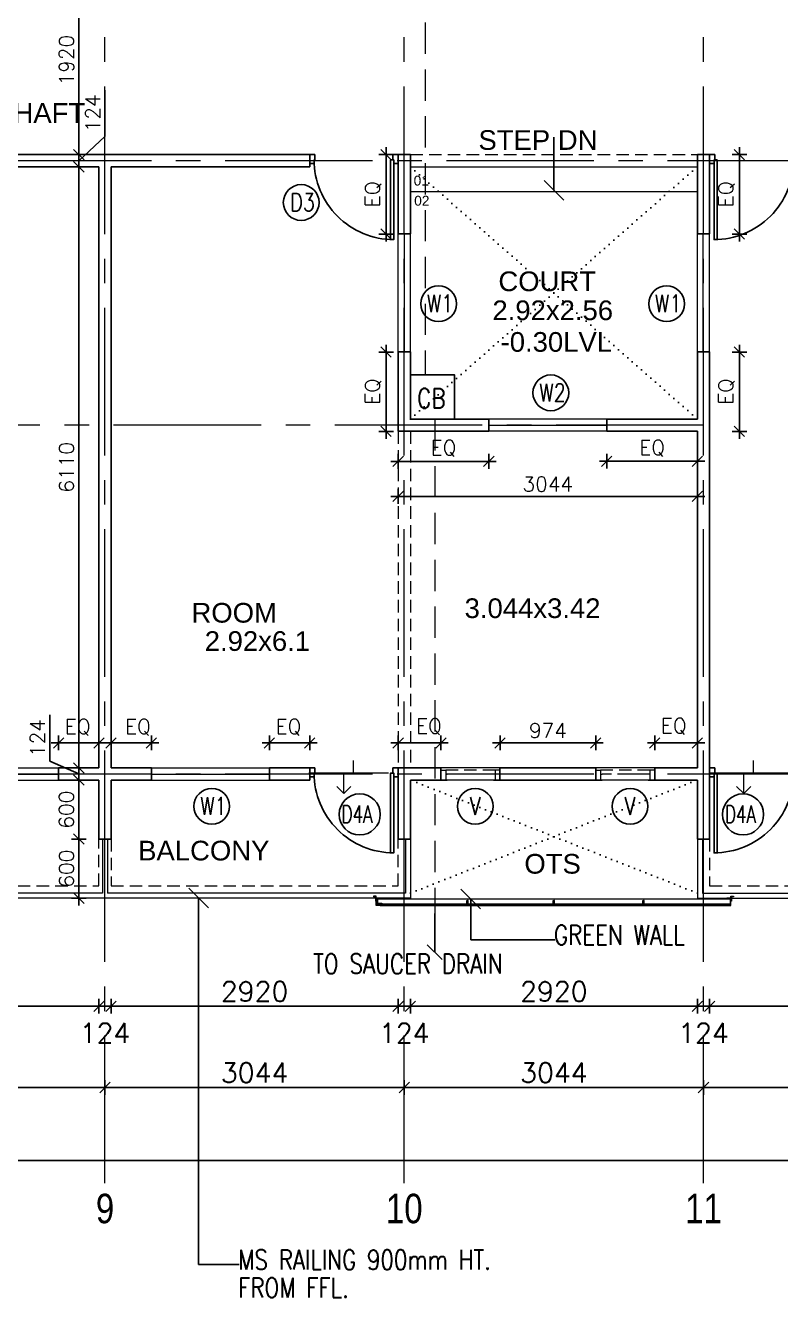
# Model space of a CAD drawing. Header units: inches. Extents: x -234845 to -176446, y -524542 to -442800.
# Drawn here: x -202691 to -195010, y -515500 to -502569 of the extents above; entities that cross this region are included whole.
import ezdxf
from ezdxf.enums import TextEntityAlignment as Align

# ---------------------------------------------------------------- set-up
doc = ezdxf.new("R2010")
doc.units = ezdxf.units.IN
doc.header["$MEASUREMENT"] = 0
doc.header["$PDMODE"] = 34
doc.header["$PDSIZE"] = -10
for name, pattern in [('CENTER2', [1.125, 0.75, -0.125, 0.125, -0.125]), ('DASHED', [19.05, 12.7, -6.35]), ('DOT2', [0.125, 0, -0.125]), ('HIDDEN', [0.375, 0.25, -0.125])]:
    doc.linetypes.add(name, pattern=pattern)
for name, color, linetype in [('ADOOR', 14, 'Continuous'), ('arrow', 23, 'Continuous'), ('Dim dotted', 30, 'Continuous'), ('Dimension', 10, 'Continuous'), ('DOOR', 34, 'Continuous'), ('GA', 4, 'Continuous'), ('GFRG PANELS', 4, 'Continuous'), ('GRID-TAGS', 31, 'Continuous'), ('MISC', 2, 'Continuous'), ('rail', 11, 'Continuous'), ('STEPS', 161, 'Continuous'), ('win tag', 144, 'Continuous')]:
    doc.layers.add(name, color=color, linetype=linetype)
for name, color, linetype, lineweight in [('DIM', 20, 'Continuous', 25), ('Grid', 254, 'Continuous', 15), ('TEXT', 32, 'Continuous', 18), ('win', 14, 'Continuous', 13)]:
    doc.layers.add(name, color=color, linetype=linetype, lineweight=lineweight)
doc.styles.add('ARIAL', font='arial.ttf')
doc.styles.add('RMTXT', font='romans.shx')
doc.styles.get("Standard").update_dxf_attribs({"font": 'arial.ttf'})
doc.styles.add('style1', font='romans.shx', dxfattribs={"width": 0.8})
doc.dimstyles.new('ELEV-DIM', dxfattribs={"dimtxt": 150, "dimasz": 1, "dimexe": 100, "dimexo": 150, "dimgap": 50, "dimtad": 1, "dimdec": 0, "dimzin": 0, "dimdsep": 46, "dimtxsty": 'RMTXT', "dimblk": 'ARH4', "dimcen": 0.09375, "dimdle": 100, "dimse1": 1, "dimse2": 1, "dimclrd": 256, "dimclre": 256, "dimclrt": 151, "dimadec": 0, "dimazin": 0, "dimtfac": 50, "dimtdec": 0, "dimtofl": 0, "dimtmove": 2, "dimatfit": 3, "dimldrblk": 'OBLIQUE', "dimfxl": 1, "dimtolj": 1, "dimtzin": 0, "dimlwd": -1, "dimlwe": -1, "dimarcsym": 0})

# ---------------------------------------------------------------- blocks, each defined once
blk = doc.blocks.new('D1000')
at = {"layer": 'DOOR'}
for points in [[(0, 940), (0, 1000), (100, 1000), (100, 950), (60, 950), (60, 940)], [(0, 60), (0, 0), (100, 0), (100, 50), (60, 50), (60, 60)]]:
    blk.add_lwpolyline(points, close=True, dxfattribs=at)
blk.add_lwpolyline([(60, 950, -0.414214), (960, 50), (60, 50), (60, 85), (959, 85)], format="xyb", dxfattribs=at)
blk = doc.blocks.new('W')
at = {"layer": 'win'}
for p, q in [((600, 124), (-600, 124)), ((600, 59), (-600, 59)), ((600, 0), (-600, 0))]:
    blk.add_line(p, q, dxfattribs=at)
blk = doc.blocks.new('ARH4')
for p, q in [((0, -75), (0, 75)), ((-53.033, -53.033), (53.033, 53.033)), ((75, 0), (-75, 0))]:
    blk.add_line(p, q)
blk = doc.blocks.new('*D385')
at = {"layer": 'DEFPOINTS', "color": 0, "transparency": 16777216}
for p in [(-183410, -511490), (-223252, -514024), (-223252, -514108)]:
    blk.add_point(p, dxfattribs=at)
at = {"layer": 'Dimension', "transparency": 16777216}
blk.add_line((-183411, -514108), (-223251, -514108), dxfattribs=at)
at = {"layer": 'Dimension', "transparency": 16777216, "rotation": 180}
blk.add_blockref('ARH4', (-223252, -514108), dxfattribs=at)
at = {"layer": 'Dimension', "transparency": 16777216}
blk.add_blockref('ARH4', (-183410, -514108), dxfattribs=at)
at = {"layer": 'Dimension', "color": 151, "lineweight": 0, "transparency": 16777216, "insert": (-204051, -513958), "char_height": 200, "attachment_point": 5, "style": 'RMTXT'}
blk.add_mtext('\\A1;39842', dxfattribs=at)
blk = doc.blocks.new('_Oblique')
at = {"color": 0, "linetype": 'ByBlock', "lineweight": -2}
blk.add_line((-0.5, -0.5), (0.5, 0.5), dxfattribs=at)
blk = doc.blocks.new('*D390')
at = {"layer": 'DEFPOINTS', "color": 0, "transparency": 16777216}
for p in [(-192750, -510622), (-195794, -511635), (-195794, -513365)]:
    blk.add_point(p, dxfattribs=at)
at = {"layer": 'Dimension', "transparency": 16777216}
blk.add_line((-192751, -513365), (-195793, -513365), dxfattribs=at)
at = {"layer": 'Dimension', "transparency": 16777216, "rotation": 180}
blk.add_blockref('ARH4', (-195794, -513365), dxfattribs=at)
at = {"layer": 'Dimension', "transparency": 16777216}
blk.add_blockref('ARH4', (-192750, -513365), dxfattribs=at)
at = {"layer": 'Dimension', "color": 151, "lineweight": 0, "transparency": 16777216, "insert": (-194272, -513215), "char_height": 200, "attachment_point": 5, "style": 'RMTXT'}
blk.add_mtext('\\A1;3044', dxfattribs=at)
blk = doc.blocks.new('*D391')
at = {"layer": 'DEFPOINTS', "color": 0, "transparency": 16777216}
for p in [(-195794, -510622), (-198838, -511635), (-198838, -513365)]:
    blk.add_point(p, dxfattribs=at)
at = {"layer": 'Dimension', "transparency": 16777216}
blk.add_line((-195795, -513365), (-198837, -513365), dxfattribs=at)
at = {"layer": 'Dimension', "transparency": 16777216, "rotation": 180}
blk.add_blockref('ARH4', (-198838, -513365), dxfattribs=at)
at = {"layer": 'Dimension', "transparency": 16777216}
blk.add_blockref('ARH4', (-195794, -513365), dxfattribs=at)
at = {"layer": 'Dimension', "color": 151, "lineweight": 0, "transparency": 16777216, "insert": (-197316, -513215), "char_height": 200, "attachment_point": 5, "style": 'RMTXT'}
blk.add_mtext('\\A1;3044', dxfattribs=at)
blk = doc.blocks.new('*D392')
at = {"layer": 'DEFPOINTS', "color": 0, "transparency": 16777216}
for p in [(-198838, -510622), (-201882, -511635), (-201882, -513365)]:
    blk.add_point(p, dxfattribs=at)
at = {"layer": 'Dimension', "transparency": 16777216}
blk.add_line((-198839, -513365), (-201881, -513365), dxfattribs=at)
at = {"layer": 'Dimension', "transparency": 16777216, "rotation": 180}
blk.add_blockref('ARH4', (-201882, -513365), dxfattribs=at)
at = {"layer": 'Dimension', "transparency": 16777216}
blk.add_blockref('ARH4', (-198838, -513365), dxfattribs=at)
at = {"layer": 'Dimension', "color": 151, "lineweight": 0, "transparency": 16777216, "insert": (-200360, -513215), "char_height": 200, "attachment_point": 5, "style": 'RMTXT'}
blk.add_mtext('\\A1;3044', dxfattribs=at)
blk = doc.blocks.new('*D393')
at = {"layer": 'DEFPOINTS', "color": 0, "transparency": 16777216}
for p in [(-201882, -510622), (-204926, -511635), (-204926, -513365)]:
    blk.add_point(p, dxfattribs=at)
at = {"layer": 'Dimension', "transparency": 16777216}
blk.add_line((-201883, -513365), (-204925, -513365), dxfattribs=at)
at = {"layer": 'Dimension', "transparency": 16777216, "rotation": 180}
blk.add_blockref('ARH4', (-204926, -513365), dxfattribs=at)
at = {"layer": 'Dimension', "transparency": 16777216}
blk.add_blockref('ARH4', (-201882, -513365), dxfattribs=at)
at = {"layer": 'Dimension', "color": 151, "lineweight": 0, "transparency": 16777216, "insert": (-203404, -513215), "char_height": 200, "attachment_point": 5, "style": 'RMTXT'}
blk.add_mtext('\\A1;3044', dxfattribs=at)
blk = doc.blocks.new('A$C22EE04D7')
at = {"layer": 'ADOOR', "linetype": 'Continuous', "lineweight": 0, "ltscale": 10}
blk.add_line((600, 8), (4193, 8), dxfattribs=at)
blk.add_lwpolyline([(650, 58), (600, 58), (600, 8), (606, 8), (606, 52), (650, 52), (650, 58)], dxfattribs=at)
at = {"layer": 'Dimension', "color": 2, "lineweight": 0}
for points in [[(587, 30), (593, 30), (593, -20), (565, -20), (565, -14), (587, -14), (587, 30)], [(633, 75), (593, 75), (593, 0), (633, 0), (633, 7), (600, 7), (600, 68), (633, 68), (633, 75)], [(1516, 24), (1522, 24), (1522, 74), (1494, 74), (1494, 68), (1516, 68), (1516, 24)], [(1528, 24), (1522, 24), (1522, 74), (1550, 74), (1550, 68), (1528, 68), (1528, 24)], [(2394, 24), (2400, 24), (2400, 74), (2372, 74), (2372, 68), (2394, 68), (2394, 24)], [(2406, 24), (2400, 24), (2400, 74), (2428, 74), (2428, 68), (2406, 68), (2406, 24)], [(3306, 24), (3312, 24), (3312, 74), (3284, 74), (3284, 68), (3306, 68), (3306, 24)], [(3318, 24), (3312, 24), (3312, 74), (3340, 74), (3340, 68), (3318, 68), (3318, 24)], [(4160, 75), (4200, 75), (4200, 0), (4160, 0), (4160, 7), (4193, 7), (4193, 68), (4160, 68), (4160, 75)], [(4206, 30), (4200, 30), (4200, -20), (4228, -20), (4228, -14), (4206, -14), (4206, 30)]]:
    blk.add_lwpolyline(points, dxfattribs=at)
at = {"layer": 'Dimension', "lineweight": 0}
for points in [[(600, 58), (1516, 58), (1516, 68), (600, 68)], [(1528, 58), (2394, 58), (2394, 68), (1528, 68)], [(2406, 58), (3306, 58), (3306, 68), (2406, 68)], [(3318, 58), (4193, 58), (4193, 68), (3318, 68)]]:
    blk.add_lwpolyline(points, close=True, dxfattribs=at)
at = {"layer": 'MISC', "color": 8, "lineweight": 0}
blk.add_line((633, 75), (4162, 75), dxfattribs=at)
blk = doc.blocks.new('*D466')
at = {"layer": 'DEFPOINTS', "color": 0, "transparency": 16777216}
for p in [(-204864, -510240), (-201944, -510240), (-201944, -512539)]:
    blk.add_point(p, dxfattribs=at)
at = {"layer": 'Dimension', "transparency": 16777216}
blk.add_line((-204863, -512539), (-201945, -512539), dxfattribs=at)
at = {"layer": 'Dimension', "transparency": 16777216, "rotation": 180}
blk.add_blockref('ARH4', (-204864, -512539), dxfattribs=at)
at = {"layer": 'Dimension', "transparency": 16777216}
blk.add_blockref('ARH4', (-201944, -512539), dxfattribs=at)
at = {"layer": 'Dimension', "color": 151, "lineweight": 0, "transparency": 16777216, "insert": (-203404, -512389), "char_height": 200, "attachment_point": 5, "style": 'RMTXT'}
blk.add_mtext('\\A1;2920', dxfattribs=at)
blk = doc.blocks.new('*D467')
at = {"layer": 'DEFPOINTS', "color": 0, "transparency": 16777216}
for p in [(-201944, -510228), (-201820, -510240), (-201820, -512539)]:
    blk.add_point(p, dxfattribs=at)
at = {"layer": 'Dimension', "transparency": 16777216}
blk.add_line((-201943, -512539), (-201821, -512539), dxfattribs=at)
at = {"layer": 'Dimension', "transparency": 16777216, "rotation": 180}
blk.add_blockref('ARH4', (-201944, -512539), dxfattribs=at)
at = {"layer": 'Dimension', "transparency": 16777216}
blk.add_blockref('ARH4', (-201820, -512539), dxfattribs=at)
at = {"layer": 'Dimension', "color": 151, "lineweight": 0, "transparency": 16777216, "insert": (-201882, -512812), "char_height": 200, "attachment_point": 5, "style": 'RMTXT'}
blk.add_mtext('\\A1;124', dxfattribs=at)
blk = doc.blocks.new('*D468')
at = {"layer": 'DEFPOINTS', "color": 0, "transparency": 16777216}
for p in [(-201820, -510240), (-198900, -510240), (-198900, -512539)]:
    blk.add_point(p, dxfattribs=at)
at = {"layer": 'Dimension', "transparency": 16777216}
blk.add_line((-201819, -512539), (-198901, -512539), dxfattribs=at)
at = {"layer": 'Dimension', "transparency": 16777216, "rotation": 180}
blk.add_blockref('ARH4', (-201820, -512539), dxfattribs=at)
at = {"layer": 'Dimension', "transparency": 16777216}
blk.add_blockref('ARH4', (-198900, -512539), dxfattribs=at)
at = {"layer": 'Dimension', "color": 151, "lineweight": 0, "transparency": 16777216, "insert": (-200360, -512389), "char_height": 200, "attachment_point": 5, "style": 'RMTXT'}
blk.add_mtext('\\A1;2920', dxfattribs=at)
blk = doc.blocks.new('*D469')
at = {"layer": 'DEFPOINTS', "color": 0, "transparency": 16777216}
for p in [(-198900, -510228), (-198776, -510240), (-198776, -512539)]:
    blk.add_point(p, dxfattribs=at)
at = {"layer": 'Dimension', "transparency": 16777216}
blk.add_line((-198899, -512539), (-198777, -512539), dxfattribs=at)
at = {"layer": 'Dimension', "transparency": 16777216, "rotation": 180}
blk.add_blockref('ARH4', (-198900, -512539), dxfattribs=at)
at = {"layer": 'Dimension', "transparency": 16777216}
blk.add_blockref('ARH4', (-198776, -512539), dxfattribs=at)
at = {"layer": 'Dimension', "color": 151, "lineweight": 0, "transparency": 16777216, "insert": (-198838, -512812), "char_height": 200, "attachment_point": 5, "style": 'RMTXT'}
blk.add_mtext('\\A1;124', dxfattribs=at)
blk = doc.blocks.new('*D470')
at = {"layer": 'DEFPOINTS', "color": 0, "transparency": 16777216}
for p in [(-198776, -510240), (-195856, -510240), (-195856, -512539)]:
    blk.add_point(p, dxfattribs=at)
at = {"layer": 'Dimension', "transparency": 16777216}
blk.add_line((-198775, -512539), (-195857, -512539), dxfattribs=at)
at = {"layer": 'Dimension', "transparency": 16777216, "rotation": 180}
blk.add_blockref('ARH4', (-198776, -512539), dxfattribs=at)
at = {"layer": 'Dimension', "transparency": 16777216}
blk.add_blockref('ARH4', (-195856, -512539), dxfattribs=at)
at = {"layer": 'Dimension', "color": 151, "lineweight": 0, "transparency": 16777216, "insert": (-197316, -512389), "char_height": 200, "attachment_point": 5, "style": 'RMTXT'}
blk.add_mtext('\\A1;2920', dxfattribs=at)
blk = doc.blocks.new('*D471')
at = {"layer": 'DEFPOINTS', "color": 0, "transparency": 16777216}
for p in [(-195856, -510228), (-195732, -510240), (-195732, -512539)]:
    blk.add_point(p, dxfattribs=at)
at = {"layer": 'Dimension', "transparency": 16777216}
blk.add_line((-195855, -512539), (-195733, -512539), dxfattribs=at)
at = {"layer": 'Dimension', "transparency": 16777216, "rotation": 180}
blk.add_blockref('ARH4', (-195856, -512539), dxfattribs=at)
at = {"layer": 'Dimension', "transparency": 16777216}
blk.add_blockref('ARH4', (-195732, -512539), dxfattribs=at)
at = {"layer": 'Dimension', "color": 151, "lineweight": 0, "transparency": 16777216, "insert": (-195794, -512812), "char_height": 200, "attachment_point": 5, "style": 'RMTXT'}
blk.add_mtext('\\A1;124', dxfattribs=at)
blk = doc.blocks.new('*D472')
at = {"layer": 'DEFPOINTS', "color": 0, "transparency": 16777216}
for p in [(-195732, -510240), (-192812, -510240), (-192812, -512539)]:
    blk.add_point(p, dxfattribs=at)
at = {"layer": 'Dimension', "transparency": 16777216}
blk.add_line((-195731, -512539), (-192813, -512539), dxfattribs=at)
at = {"layer": 'Dimension', "transparency": 16777216, "rotation": 180}
blk.add_blockref('ARH4', (-195732, -512539), dxfattribs=at)
at = {"layer": 'Dimension', "transparency": 16777216}
blk.add_blockref('ARH4', (-192812, -512539), dxfattribs=at)
at = {"layer": 'Dimension', "color": 151, "lineweight": 0, "transparency": 16777216, "insert": (-194272, -512389), "char_height": 200, "attachment_point": 5, "style": 'RMTXT'}
blk.add_mtext('\\A1;2920', dxfattribs=at)
blk = doc.blocks.new('*D499')
at = {"layer": 'DEFPOINTS', "color": 0, "transparency": 16777216}
for p in [(-201950, -510240), (-202148, -510840), (-201950, -510840)]:
    blk.add_point(p, dxfattribs=at)
at = {"layer": 'Dim dotted', "transparency": 16777216}
blk.add_line((-202148, -510241), (-202148, -510839), dxfattribs=at)
for p, rotation in [((-202148, -510240), 90), ((-202148, -510840), 270)]:
    blk.add_blockref('ARH4', p, dxfattribs=dict(at, rotation=rotation))
at = {"layer": 'Dim dotted', "color": 151, "transparency": 16777216, "insert": (-202275, -510540), "char_height": 150, "attachment_point": 5, "rotation": 90, "style": 'RMTXT'}
blk.add_mtext('\\A1;600', dxfattribs=at)
blk = doc.blocks.new('*D500')
at = {"layer": 'DEFPOINTS', "color": 0, "transparency": 16777216}
for p in [(-201950, -510840), (-202148, -511440), (-201950, -511440)]:
    blk.add_point(p, dxfattribs=at)
at = {"layer": 'Dim dotted', "transparency": 16777216}
blk.add_line((-202148, -510841), (-202148, -511439), dxfattribs=at)
for p, rotation in [((-202148, -510840), 90), ((-202148, -511440), 270)]:
    blk.add_blockref('ARH4', p, dxfattribs=dict(at, rotation=rotation))
at = {"layer": 'Dim dotted', "color": 151, "transparency": 16777216, "insert": (-202273, -511140), "char_height": 150, "attachment_point": 5, "rotation": 90, "style": 'RMTXT'}
blk.add_mtext('\\A1;600', dxfattribs=at)
blk = doc.blocks.new('*D539')
at = {"layer": 'DEFPOINTS', "color": 0, "transparency": 16777216}
for p in [(-195684, -505889), (-195429, -505889), (-195684, -506696)]:
    blk.add_point(p, dxfattribs=at)
at = {"layer": 'Dim dotted', "transparency": 16777216}
blk.add_line((-195429, -506695), (-195429, -505890), dxfattribs=at)
for p, rotation in [((-195429, -505889), 90), ((-195429, -506696), 270)]:
    blk.add_blockref('ARH4', p, dxfattribs=dict(at, rotation=rotation))
at = {"layer": 'Dim dotted', "color": 151, "transparency": 16777216, "insert": (-195561, -506292), "char_height": 150, "attachment_point": 5, "rotation": 90, "style": 'RMTXT'}
blk.add_mtext('\\A1;EQ', dxfattribs=at)
blk = doc.blocks.new('*D540')
at = {"layer": 'DEFPOINTS', "color": 0, "transparency": 16777216}
for p in [(-195684, -503882), (-195429, -503882), (-195684, -504689)]:
    blk.add_point(p, dxfattribs=at)
at = {"layer": 'Dim dotted', "transparency": 16777216}
blk.add_line((-195429, -504688), (-195429, -503883), dxfattribs=at)
for p, rotation in [((-195429, -503882), 90), ((-195429, -504689), 270)]:
    blk.add_blockref('ARH4', p, dxfattribs=dict(at, rotation=rotation))
at = {"layer": 'Dim dotted', "color": 151, "transparency": 16777216, "insert": (-195561, -504285), "char_height": 150, "attachment_point": 5, "rotation": 90, "style": 'RMTXT'}
blk.add_mtext('\\A1;EQ', dxfattribs=at)
blk = doc.blocks.new('*D541')
at = {"layer": 'DEFPOINTS', "color": 0, "transparency": 16777216}
for p in [(-199023, -505889), (-198856, -505889), (-198730, -506696)]:
    blk.add_point(p, dxfattribs=at)
at = {"layer": 'Dim dotted', "transparency": 16777216}
blk.add_line((-199023, -506695), (-199023, -505890), dxfattribs=at)
for p, rotation in [((-199023, -505889), 90), ((-199023, -506696), 270)]:
    blk.add_blockref('ARH4', p, dxfattribs=dict(at, rotation=rotation))
at = {"layer": 'Dim dotted', "color": 151, "transparency": 16777216, "insert": (-199155, -506292), "char_height": 150, "attachment_point": 5, "rotation": 90, "style": 'RMTXT'}
blk.add_mtext('\\A1;EQ', dxfattribs=at)
blk = doc.blocks.new('*D542')
at = {"layer": 'DEFPOINTS', "color": 0, "transparency": 16777216}
for p in [(-199278, -503882), (-199023, -503882), (-199278, -504689)]:
    blk.add_point(p, dxfattribs=at)
at = {"layer": 'Dim dotted', "transparency": 16777216}
blk.add_line((-199023, -504688), (-199023, -503883), dxfattribs=at)
for p, rotation in [((-199023, -503882), 90), ((-199023, -504689), 270)]:
    blk.add_blockref('ARH4', p, dxfattribs=dict(at, rotation=rotation))
at = {"layer": 'Dim dotted', "color": 151, "transparency": 16777216, "insert": (-199155, -504285), "char_height": 150, "attachment_point": 5, "rotation": 90, "style": 'RMTXT'}
blk.add_mtext('\\A1;EQ', dxfattribs=at)
blk = doc.blocks.new('*D558')
at = {"layer": 'DEFPOINTS', "color": 0, "transparency": 16777216}
for p in [(-201944, -509862), (-202354, -510117), (-201944, -510117)]:
    blk.add_point(p, dxfattribs=at)
at = {"layer": 'Dim dotted', "transparency": 16777216}
blk.add_line((-202353, -509862), (-201945, -509862), dxfattribs=at)
at = {"layer": 'Dim dotted', "transparency": 16777216, "rotation": 180}
blk.add_blockref('ARH4', (-202354, -509862), dxfattribs=at)
at = {"layer": 'Dim dotted', "transparency": 16777216}
blk.add_blockref('ARH4', (-201944, -509862), dxfattribs=at)
at = {"layer": 'Dim dotted', "color": 151, "transparency": 16777216, "insert": (-202160, -509703), "char_height": 150, "attachment_point": 5, "style": 'RMTXT'}
blk.add_mtext('\\A1;EQ', dxfattribs=at)
blk = doc.blocks.new('V')
at = {"layer": 'win'}
for p, q in [((300, 124), (-300, 124)), ((-300, 100), (-250, 100)), ((-300, 100), (-250, 100)), ((-300, 0), (-300, 100)), ((-300, 0), (-235, 0)), ((-235, 0), (-300, 0)), ((-250, 100), (-250, 60)), ((-250, 60), (-235, 60)), ((-250, 60), (-250, 0)), ((235, 0), (-235, 0)), ((250, 60), (235, 60)), ((300, 0), (235, 0)), ((235, 0), (300, 0)), ((300, 100), (250, 100)), ((300, 100), (250, 100)), ((250, 100), (250, 60)), ((250, 60), (250, 0)), ((300, 0), (300, 100))]:
    blk.add_line(p, q, dxfattribs=at)
at = {"layer": 'win', "linetype": 'HIDDEN', "ltscale": 500}
for p, q in [((250, 100), (-250, 100)), ((235, 60), (-235, 60))]:
    blk.add_line(p, q, dxfattribs=at)
blk = doc.blocks.new('*D560')
at = {"layer": 'DEFPOINTS', "color": 0, "transparency": 16777216}
for p in [(-195856, -509862), (-196290, -510117), (-195856, -510117)]:
    blk.add_point(p, dxfattribs=at)
at = {"layer": 'Dim dotted', "transparency": 16777216}
blk.add_line((-196289, -509862), (-195857, -509862), dxfattribs=at)
at = {"layer": 'Dim dotted', "transparency": 16777216, "rotation": 180}
blk.add_blockref('ARH4', (-196290, -509862), dxfattribs=at)
at = {"layer": 'Dim dotted', "transparency": 16777216}
blk.add_blockref('ARH4', (-195856, -509862), dxfattribs=at)
at = {"layer": 'Dim dotted', "color": 151, "transparency": 16777216, "insert": (-196097, -509694), "char_height": 150, "attachment_point": 5, "style": 'RMTXT'}
blk.add_mtext('\\A1;EQ', dxfattribs=at)
blk = doc.blocks.new('*D561')
at = {"layer": 'DEFPOINTS', "color": 0, "transparency": 16777216}
for p in [(-198465, -509862), (-198465, -510159), (-198900, -510275)]:
    blk.add_point(p, dxfattribs=at)
at = {"layer": 'Dim dotted', "transparency": 16777216}
blk.add_line((-198899, -509862), (-198466, -509862), dxfattribs=at)
at = {"layer": 'Dim dotted', "transparency": 16777216, "rotation": 180}
blk.add_blockref('ARH4', (-198900, -509862), dxfattribs=at)
at = {"layer": 'Dim dotted', "transparency": 16777216}
blk.add_blockref('ARH4', (-198465, -509862), dxfattribs=at)
at = {"layer": 'Dim dotted', "color": 151, "transparency": 16777216, "insert": (-198587, -509697), "char_height": 150, "attachment_point": 5, "style": 'RMTXT'}
blk.add_mtext('\\A1;EQ', dxfattribs=at)
blk = doc.blocks.new('*D562')
at = {"layer": 'DEFPOINTS', "color": 0, "transparency": 16777216}
for p in [(-196890, -509862), (-197864, -510190), (-196890, -510210)]:
    blk.add_point(p, dxfattribs=at)
at = {"layer": 'Dim dotted', "transparency": 16777216}
blk.add_line((-197863, -509862), (-196891, -509862), dxfattribs=at)
at = {"layer": 'Dim dotted', "transparency": 16777216, "rotation": 180}
blk.add_blockref('ARH4', (-197864, -509862), dxfattribs=at)
at = {"layer": 'Dim dotted', "transparency": 16777216}
blk.add_blockref('ARH4', (-196890, -509862), dxfattribs=at)
at = {"layer": 'Dim dotted', "color": 151, "transparency": 16777216, "insert": (-197377, -509737), "char_height": 150, "attachment_point": 5, "style": 'RMTXT'}
blk.add_mtext('\\A1;974', dxfattribs=at)
blk = doc.blocks.new('*D563')
at = {"layer": 'DEFPOINTS', "color": 0, "transparency": 16777216}
for p in [(-199800, -509862), (-200210, -510117), (-199800, -510117)]:
    blk.add_point(p, dxfattribs=at)
at = {"layer": 'Dim dotted', "transparency": 16777216}
blk.add_line((-200209, -509862), (-199801, -509862), dxfattribs=at)
at = {"layer": 'Dim dotted', "transparency": 16777216, "rotation": 180}
blk.add_blockref('ARH4', (-200210, -509862), dxfattribs=at)
at = {"layer": 'Dim dotted', "transparency": 16777216}
blk.add_blockref('ARH4', (-199800, -509862), dxfattribs=at)
at = {"layer": 'Dim dotted', "color": 151, "transparency": 16777216, "insert": (-200016, -509703), "char_height": 150, "attachment_point": 5, "style": 'RMTXT'}
blk.add_mtext('\\A1;EQ', dxfattribs=at)
blk = doc.blocks.new('*D564')
at = {"layer": 'DEFPOINTS', "color": 0, "transparency": 16777216}
for p in [(-201820, -509862), (-201820, -510117), (-201410, -510117)]:
    blk.add_point(p, dxfattribs=at)
at = {"layer": 'Dim dotted', "transparency": 16777216}
blk.add_line((-201411, -509862), (-201819, -509862), dxfattribs=at)
at = {"layer": 'Dim dotted', "transparency": 16777216, "rotation": 180}
blk.add_blockref('ARH4', (-201820, -509862), dxfattribs=at)
at = {"layer": 'Dim dotted', "transparency": 16777216}
blk.add_blockref('ARH4', (-201410, -509862), dxfattribs=at)
at = {"layer": 'Dim dotted', "color": 151, "transparency": 16777216, "insert": (-201547, -509703), "char_height": 150, "attachment_point": 5, "style": 'RMTXT'}
blk.add_mtext('\\A1;EQ', dxfattribs=at)
blk = doc.blocks.new('*D570')
at = {"layer": 'DEFPOINTS', "color": 0, "transparency": 16777216}
for p in [(-196778, -506694), (-195856, -506822), (-195856, -506999)]:
    blk.add_point(p, dxfattribs=at)
at = {"layer": 'Dim dotted', "transparency": 16777216}
blk.add_line((-196777, -506999), (-195857, -506999), dxfattribs=at)
at = {"layer": 'Dim dotted', "transparency": 16777216, "rotation": 180}
blk.add_blockref('ARH4', (-196778, -506999), dxfattribs=at)
at = {"layer": 'Dim dotted', "transparency": 16777216}
blk.add_blockref('ARH4', (-195856, -506999), dxfattribs=at)
at = {"layer": 'Dim dotted', "color": 151, "transparency": 16777216, "insert": (-196317, -506867), "char_height": 150, "attachment_point": 5, "style": 'RMTXT'}
blk.add_mtext('\\A1;EQ', dxfattribs=at)
blk = doc.blocks.new('*D571')
at = {"layer": 'DEFPOINTS', "color": 0, "transparency": 16777216}
for p in [(-198900, -506609), (-197978, -506823), (-197978, -507000)]:
    blk.add_point(p, dxfattribs=at)
at = {"layer": 'Dim dotted', "transparency": 16777216}
blk.add_line((-198899, -507000), (-197979, -507000), dxfattribs=at)
at = {"layer": 'Dim dotted', "transparency": 16777216, "rotation": 180}
blk.add_blockref('ARH4', (-198900, -507000), dxfattribs=at)
at = {"layer": 'Dim dotted', "transparency": 16777216}
blk.add_blockref('ARH4', (-197978, -507000), dxfattribs=at)
at = {"layer": 'Dim dotted', "color": 151, "transparency": 16777216, "insert": (-198439, -506868), "char_height": 150, "attachment_point": 5, "style": 'RMTXT'}
blk.add_mtext('\\A1;EQ', dxfattribs=at)
blk = doc.blocks.new('*D870')
at = {"layer": 'DEFPOINTS', "color": 0, "transparency": 16777216}
for p in [(-195856, -507356), (-198900, -507815), (-195856, -507815)]:
    blk.add_point(p, dxfattribs=at)
at = {"layer": 'Dim dotted', "transparency": 16777216}
blk.add_line((-198899, -507356), (-195857, -507356), dxfattribs=at)
at = {"layer": 'Dim dotted', "transparency": 16777216, "rotation": 180}
blk.add_blockref('ARH4', (-198900, -507356), dxfattribs=at)
at = {"layer": 'Dim dotted', "transparency": 16777216}
blk.add_blockref('ARH4', (-195856, -507356), dxfattribs=at)
at = {"layer": 'Dim dotted', "color": 151, "transparency": 16777216, "insert": (-197378, -507231), "char_height": 150, "attachment_point": 5, "style": 'RMTXT'}
blk.add_mtext('\\A1;3044', dxfattribs=at)
blk = doc.blocks.new('*D931')
at = {"layer": 'DEFPOINTS', "color": 0, "transparency": 16777216}
for p in [(-201421, -501962), (-202148, -503882), (-201421, -503882)]:
    blk.add_point(p, dxfattribs=at)
at = {"layer": 'Dim dotted', "transparency": 16777216}
blk.add_line((-202148, -501963), (-202148, -503881), dxfattribs=at)
for p, rotation in [((-202148, -501962), 90), ((-202148, -503882), 270)]:
    blk.add_blockref('ARH4', p, dxfattribs=dict(at, rotation=rotation))
at = {"layer": 'Dim dotted', "color": 151, "transparency": 16777216, "insert": (-202273, -502922), "char_height": 150, "attachment_point": 5, "rotation": 90, "style": 'RMTXT'}
blk.add_mtext('\\A1;1920', dxfattribs=at)
blk = doc.blocks.new('*D775')
at = {"layer": 'DEFPOINTS', "color": 0, "transparency": 16777216}
for p in [(-201622, -503882), (-202148, -504006), (-201622, -504006)]:
    blk.add_point(p, dxfattribs=at)
at = {"layer": 'Dim dotted', "transparency": 16777216}
for p, q in [((-201882, -503698), (-201882, -503227)), ((-202148, -503944), (-201882, -503698)), ((-202148, -503883), (-202148, -504005))]:
    blk.add_line(p, q, dxfattribs=at)
for p, rotation in [((-202148, -503882), 90), ((-202148, -504006), 270)]:
    blk.add_blockref('ARH4', p, dxfattribs=dict(at, rotation=rotation))
at = {"layer": 'Dim dotted', "color": 151, "transparency": 16777216, "insert": (-202007, -503462), "char_height": 150, "attachment_point": 5, "rotation": 90, "style": 'RMTXT'}
blk.add_mtext('\\A1;124', dxfattribs=at)
blk = doc.blocks.new('*D932')
at = {"layer": 'DEFPOINTS', "color": 0, "transparency": 16777216}
for p in [(-201535, -504006), (-202148, -510116), (-201473, -510116)]:
    blk.add_point(p, dxfattribs=at)
at = {"layer": 'Dim dotted', "transparency": 16777216}
blk.add_line((-202148, -504007), (-202148, -510115), dxfattribs=at)
for p, rotation in [((-202148, -504006), 90), ((-202148, -510116), 270)]:
    blk.add_blockref('ARH4', p, dxfattribs=dict(at, rotation=rotation))
at = {"layer": 'Dim dotted', "color": 151, "transparency": 16777216, "insert": (-202273, -507061), "char_height": 150, "attachment_point": 5, "rotation": 90, "style": 'RMTXT'}
blk.add_mtext('\\A1;6110', dxfattribs=at)
blk = doc.blocks.new('*D776')
at = {"layer": 'DEFPOINTS', "color": 0, "transparency": 16777216}
for p in [(-201622, -510116), (-202148, -510240), (-201622, -510240)]:
    blk.add_point(p, dxfattribs=at)
at = {"layer": 'Dim dotted', "transparency": 16777216}
for p, q in [((-202443, -510048), (-202443, -509577)), ((-202148, -510178), (-202443, -510048)), ((-202148, -510117), (-202148, -510239))]:
    blk.add_line(p, q, dxfattribs=at)
for p, rotation in [((-202148, -510116), 90), ((-202148, -510240), 270)]:
    blk.add_blockref('ARH4', p, dxfattribs=dict(at, rotation=rotation))
at = {"layer": 'Dim dotted', "color": 151, "transparency": 16777216, "insert": (-202568, -509813), "char_height": 150, "attachment_point": 5, "rotation": 90, "style": 'RMTXT'}
blk.add_mtext('\\A1;124', dxfattribs=at)
blk = doc.blocks.new('A$C31256860')
at = {"layer": 'TEXT'}
for p, q in [((129, 0), (0, 0)), ((129, -98), (129, 0)), ((337, -98), (129, -98)), ((337, -98), (264, -25)), ((337, -98), (264, -170))]:
    blk.add_line(p, q, dxfattribs=at)
blk = doc.blocks.new('A$C0E977AF4')
at = {"layer": 'TEXT', "color": 3, "linetype": 'DASHED', "ltscale": 8}
for p, q in [((23748, -9813), (24048, -9663)), ((24048, -9813), (23748, -9663)), ((36992, -15712), (36842, -15012)), ((36992, -15012), (36842, -15712))]:
    blk.add_line(p, q, dxfattribs=at)
for points in [[(24048, -9663), (23748, -9663), (23748, -9813), (24048, -9813)], [(36842, -15012), (36842, -15712), (36992, -15712), (36992, -15012)]]:
    blk.add_lwpolyline(points, close=True, dxfattribs=at)
blk = doc.blocks.new('A$C5B306BE5')
at = {"layer": 'win tag'}
blk.add_circle((185, 87), 209, dxfattribs=at)
at = {"layer": 'win tag', "style": 'style1', "width": 0.7}
blk.add_text('D4A', height=178.5, dxfattribs=at).set_placement((0, 0))

msp = doc.modelspace()

# ---------------------------------------------------------------- linework, layer by layer
at = {"layer": 'ADOOR', "linetype": 'DASHED', "lineweight": 0, "ltscale": 10}
for p, q in [((-198776, -503881.7), (-195856, -503881.7)), ((-198900, -506694.8), (-198900, -510115.7)), ((-198776, -506694.8), (-198776, -510115.7))]:
    msp.add_line(p, q, dxfattribs=at)
at = {"layer": 'ADOOR', "lineweight": 0}
for p, q in [((-198999, -510169.7), (-199809, -510169.7)), ((-194931, -510169.7), (-195741, -510169.7))]:
    msp.add_line(p, q, dxfattribs=at)
at = {"layer": 'ADOOR', "linetype": 'DASHED', "lineweight": 0, "ltscale": 10}
for points in [[(-204864, -510840.5), (-204864, -511316.5), (-201944, -511316.5), (-201944, -510840.5)], [(-201820, -510839.7), (-201820, -511315.7), (-198900, -511315.7), (-198900, -510839.7)], [(-195732, -510839.7), (-195732, -511315.7), (-192812, -511315.7), (-192812, -510839.7)]]:
    msp.add_lwpolyline(points, dxfattribs=at)
at = {"layer": 'arrow', "linetype": 'DASHED', "lineweight": 0, "ltscale": 25}
for p, q in [((-198626, -501587.7), (-198626, -506121.7)), ((-198528.7, -506571.7), (-198528.7, -511990.4))]:
    msp.add_line(p, q, dxfattribs=at)
at = {"layer": 'DIM'}
msp.add_lwpolyline([(-198776, -506120.8), (-198326, -506120.8), (-198326, -506570.8), (-198776, -506570.8)], close=True, dxfattribs=at)
at = {"layer": 'Dim dotted', "linetype": 'DOT2', "ltscale": 500}
for p, q in [((-198776, -504005.7), (-195856, -506570.8)), ((-198776, -506570.8), (-195856, -504005.7)), ((-195856, -511389.7), (-198776, -510239.7)), ((-198776, -511389.7), (-195856, -510239.7))]:
    msp.add_line(p, q, dxfattribs=at)
at = {"layer": 'GFRG PANELS'}
for p, q in [((-199800, -503881.7), (-203964, -503881.7)), ((-199800, -504005.7), (-199800, -503881.7)), ((-198900, -503881.7), (-198900, -504688.2)), ((-198900, -503881.7), (-198776, -503881.7)), ((-198776, -503881.7), (-198776, -504688.2)), ((-195856, -503881.7), (-195856, -504688.2)), ((-195732, -503881.7), (-195856, -503881.7)), ((-195732, -503881.7), (-195732, -504688.2)), ((-203964, -504005.7), (-201944, -504005.7)), ((-201944, -504005.7), (-201944, -510115.7)), ((-199800, -504005.7), (-201820, -504005.7)), ((-201820, -504005.7), (-201820, -510115.7)), ((-198900, -504688.2), (-198776, -504688.2)), ((-195732, -504688.2), (-195856, -504688.2)), ((-198900, -505888.2), (-198900, -506694.8)), ((-198900, -505888.2), (-198776, -505888.2)), ((-198776, -505888.2), (-198776, -506570.8)), ((-195856, -505888.2), (-195856, -506570.8)), ((-195732, -505888.2), (-195856, -505888.2)), ((-195732, -505888.2), (-195732, -510839.7)), ((-198776, -506570.8), (-197978, -506570.8)), ((-197978, -506570.8), (-197978, -506694.8)), ((-195856, -506570.8), (-196778, -506570.8)), ((-196778, -506570.8), (-196778, -506694.8)), ((-197978, -506694.8), (-198900, -506694.8)), ((-195856, -506694.8), (-196778, -506694.8)), ((-195856, -506694.8), (-195856, -510115.7)), ((-202354, -510115.7), (-202354, -510239.7)), ((-201944, -510115.7), (-202354, -510115.7)), ((-201820, -510115.7), (-201410, -510115.7)), ((-201410, -510115.7), (-201410, -510239.7)), ((-200210, -510115.7), (-200210, -510239.7)), ((-199800, -510115.7), (-200210, -510115.7)), ((-199800, -510239.7), (-199800, -510115.7)), ((-198900, -510115.7), (-198900, -510839.7)), ((-198465, -510115.7), (-198900, -510115.7)), ((-198465, -510239.7), (-198465, -510115.7)), ((-196890.5, -510115.7), (-197865, -510115.7)), ((-197865, -510239.7), (-197865, -510115.7)), ((-196890.5, -510239.7), (-196890.5, -510115.7)), ((-195856, -510115.7), (-196290.5, -510115.7)), ((-196290.5, -510239.7), (-196290.5, -510115.7)), ((-201944, -510239.7), (-202354, -510239.7)), ((-201944, -510239.7), (-201944, -510839.7)), ((-201820, -510239.7), (-201820, -510839.7)), ((-201410, -510239.7), (-201820, -510239.7)), ((-199800, -510239.7), (-200210, -510239.7)), ((-198776, -510239.7), (-198776, -510839.7)), ((-198465, -510239.7), (-198776, -510239.7)), ((-196890.5, -510239.7), (-197865, -510239.7)), ((-195856, -510239.7), (-196290.5, -510239.7)), ((-195856, -510239.7), (-195856, -510839.7)), ((-201820, -510839.7), (-201944, -510839.7)), ((-198776, -510839.7), (-198900, -510839.7)), ((-195732, -510839.7), (-195856, -510839.7))]:
    msp.add_line(p, q, dxfattribs=at)
at = {"layer": 'Grid', "linetype": 'CENTER2', "lineweight": 5, "ltscale": 2000}
for p, q in [((-201882, -511439.7), (-201882, -491320.7)), ((-198838, -511439.7), (-198838, -491320.7)), ((-195794, -511439.7), (-195794, -491320.7)), ((-183410, -503943.7), (-233183.3, -503943.7)), ((-195794, -506633.7), (-233183.3, -506633.7)), ((-183410, -510177.7), (-233183.4, -510186.1)), ((-201882, -514337.6), (-201882, -511439.7)), ((-198838, -514337.6), (-198838, -511439.7)), ((-195794, -514337.6), (-195794, -511439.7))]:
    msp.add_line(p, q, dxfattribs=at)
at = {"layer": 'rail', "lineweight": 5, "ltscale": 100}
for p, q in [((-201907, -510839.7), (-201907, -511389.7)), ((-201857, -510839.7), (-201857, -511389.7)), ((-198826, -510839.7), (-198826, -511389.7)), ((-198776, -510839.7), (-198776, -511439.7)), ((-195856, -510839.7), (-195856, -511439.7)), ((-195806, -510839.7), (-195806, -511389.7)), ((-201907, -511389.7), (-204938, -511389.7)), ((-198826, -511389.7), (-201857, -511389.7)), ((-195806, -511389.7), (-192738, -511389.7)), ((-198776, -511439.7), (-204988, -511439.7)), ((-201820, -511439.7), (-201944, -511439.7)), ((-195856, -511439.7), (-192688, -511439.7))]:
    msp.add_line(p, q, dxfattribs=at)
at = {"layer": 'STEPS', "lineweight": 5, "ltscale": 100}
for p, q in [((-198776, -504005.7), (-195856, -504005.7)), ((-198776, -504255.7), (-195856, -504255.7))]:
    msp.add_line(p, q, dxfattribs=at)
at = {"layer": 'win tag'}
for centre in [(-199886.4, -504368.8), (-198489.2, -505398.1), (-196169.2, -505398.1), (-197347, -506303.5), (-200795.9, -510506.7), (-198116, -510506.7), (-196541, -510506.7)]:
    msp.add_circle(centre, 181.8, dxfattribs=at)

# ---------------------------------------------------------------- block references
msp.add_blockref('A$C0E977AF4', (-229486, -494403.7))
at = {"layer": 'ADOOR', "yscale": 0.9000000000000007, "zscale": 0.9000000000000007}
for p, xscale, rotation in [((-198900, -503881.7), -0.9000000000000007, 90), ((-195732, -503881.7), 0.9000000000000007, 270)]:
    msp.add_blockref('D1000', p, dxfattribs=dict(at, xscale=xscale, rotation=rotation))
at = {"layer": 'ADOOR', "color": 6, "ltscale": 1000, "yscale": 0.9000000000000007, "zscale": 0.9000000000000007}
for p, xscale, rotation in [((-198900, -510115.7), -0.9000000000000007, 90), ((-195732, -510115.7), 0.9000000000000007, 270)]:
    msp.add_blockref('D1000', p, dxfattribs=dict(at, xscale=xscale, rotation=rotation))
at = {"layer": 'DIM', "rotation": 270}
for p in [(-199355.2, -510040.3), (-195287.2, -510040.3)]:
    msp.add_blockref('A$C31256860', p, dxfattribs=at)
at = {"layer": 'DIM'}
for p in [(-199475.9, -510676.2), (-195576.3, -510676.2)]:
    msp.add_blockref('A$C5B306BE5', p, dxfattribs=at)
at = {"layer": 'GA', "lineweight": 0, "xscale": -1, "rotation": 180}
msp.add_blockref('A$C22EE04D7', (-199716, -511439.7), dxfattribs=at)
at = {"layer": 'win', "lineweight": 0, "xscale": -1, "rotation": 90}
msp.add_blockref('W', (-198776, -505288.2), dxfattribs=at)
at = {"layer": 'win', "lineweight": 0, "rotation": 270}
msp.add_blockref('W', (-195856, -505288.2), dxfattribs=at)
at = {"layer": 'win', "lineweight": 0}
msp.add_blockref('W', (-197378, -506694), dxfattribs=at)
at = {"layer": 'win', "lineweight": 0, "xscale": -1}
for p in [(-202954, -510239.7), (-200810, -510239.7)]:
    msp.add_blockref('W', p, dxfattribs=at)
at = {"layer": 'win', "lineweight": 0, "zscale": 0.5}
for p in [(-198165, -510239.7), (-196590.5, -510239.7)]:
    msp.add_blockref('V', p, dxfattribs=at)

# ---------------------------------------------------------------- texts
at = {"layer": 'GRID-TAGS', "style": 'ARIAL', "width": 0.8}
for tag, p in [('9', (-201881.6, -514594.9)), ('10', (-198837.6, -514594.9)), ('11', (-195793.6, -514594.9))]:
    msp.add_attdef(tag, text='', height=300, dxfattribs=at).set_placement(p, align=Align.MIDDLE_CENTER)
at = {"layer": 'TEXT'}
for s, height, p in [('ELECTRICAL SHAFT', 200, (-204799.8, -503559)), ('STEP DN', 200, (-198083.5, -503833.6)), ('01', 100, (-198742.4, -504196.1)), ('02', 100, (-198737, -504400.6)), ('COURT', 200, (-197880.6, -505269.8)), ('2.92x2.56', 200, (-197941.3, -505564.5)), ('-0.30LVL', 200, (-197858, -505886)), ('ROOM', 200, (-201002.5, -508639.2)), ('3.044x3.42', 200, (-198224.2, -508592.9)), ('2.92x6.1', 200, (-200867.6, -508926.8)), ('BALCONY', 200, (-201544.8, -511056.7)), ('OTS', 200, (-197616.4, -511191.1))]:
    msp.add_text(s, height=height, dxfattribs=at).set_placement(p)
at = {"layer": 'TEXT', "style": 'style1', "width": 0.8}
for s, p in [('CB', (-198706.4, -506459.5)), ('GREEN WALL', (-197315.2, -511913.8)), ('TO SAUCER DRAIN', (-199765.8, -512207.3)), ('MS RAILING 900mm HT.', (-200527.2, -515216.2)), ('FROM FFL.', (-200527.2, -515500.2))]:
    msp.add_text(s, height=200, dxfattribs=at).set_placement(p)
at = {"layer": 'win tag', "style": 'style1', "width": 0.8}
for s, p in [('D3', (-199997.7, -504455.4)), ('W1', (-198607.3, -505484.8)), ('W1', (-196287.3, -505484.8)), ('W2', (-197465.1, -506390.1)), ('W1', (-200914, -510593.3)), ('V', (-198171.5, -510593.3)), ('V', (-196596.5, -510593.3))]:
    msp.add_text(s, height=178.5, dxfattribs=at).set_placement(p)

# ---------------------------------------------------------------- dimensions: what is measured, and where the dimension line sits
at = {"layer": 'Dim dotted'}
for base, p1, p2, picture, middle in [((-202148.4, -503881.7), (-201421.4, -501961.7), (-201421.4, -503881.7), '*D931', (-202273.4, -502921.7)), ((-202148.4, -510115.7), (-201534.5, -504005.7), (-201472.7, -510115.7), '*D932', (-202273.4, -507060.7)), ((-202148.4, -511439.7), (-201950.2, -510839.7), (-201950.2, -511439.7), '*D500', (-202273.4, -511139.7))]:
    dim = msp.add_linear_dim(base=base, p1=p1, p2=p2, angle=90, dimstyle='ELEV-DIM', override={"dimfxl": 50, "dimfxlon": 1}, dxfattribs=at)
    dim.commit()
    dim.dimension.update_dxf_attribs({"geometry": picture, "text_midpoint": middle})
for base, p1, p2, override, picture, middle in [((-202148.4, -504005.7), (-201622.3, -503881.7), (-201622.3, -504005.7), {"dimtmove": 1, "dimfxl": 50, "dimfxlon": 1}, '*D775', (-201882, -503648)), ((-202148.4, -510239.7), (-201622.3, -510115.7), (-201622.3, -510239.7), {"dimtmove": 1, "dimfxl": 50, "dimfxlon": 1}, '*D776', (-202442.7, -509998.4)), ((-202148.4, -510839.7), (-201950.2, -510239.7), (-201950.2, -510839.7), {"dimfxl": 50, "dimfxlon": 1}, '*D499', (-202275.4, -510539.7))]:
    dim = msp.add_linear_dim(base=base, p1=p1, p2=p2, angle=90, dimstyle='ELEV-DIM', override=override, dxfattribs=at)
    dim.commit()
    dim.dimension.update_dxf_attribs({"geometry": picture, "text_midpoint": middle, "dimtype": 160})
for base, p1, p2, picture, middle in [((-199023, -503881.7), (-199277.8, -504688.7), (-199277.8, -503881.7), '*D542', (-199155.1, -504285.2)), ((-195428.9, -503881.7), (-195683.8, -504688.7), (-195683.8, -503881.7), '*D540', (-195561.1, -504285.2)), ((-199023, -505888.7), (-198729.8, -506695.7), (-198856.4, -505888.7), '*D541', (-199155.1, -506292.2)), ((-195428.9, -505888.7), (-195683.8, -506695.7), (-195683.8, -505888.7), '*D539', (-195561.1, -506292.2))]:
    dim = msp.add_linear_dim(base=base, p1=p1, p2=p2, angle=270, text='EQ', dimstyle='ELEV-DIM', override={"dimfxl": 50, "dimfxlon": 1}, dxfattribs=at)
    dim.commit()
    dim.dimension.update_dxf_attribs({"geometry": picture, "text_midpoint": middle})
for base, p1, p2, picture, middle in [((-197978, -506999.8), (-198900, -506609.4), (-197978, -506823.1), '*D571', (-198439, -506867.6)), ((-195856, -506998.9), (-196778, -506694), (-195856, -506822.2), '*D570', (-196317, -506866.7))]:
    dim = msp.add_linear_dim(base=base, p1=p1, p2=p2, text='EQ', dimstyle='ELEV-DIM', override={"dimfxl": 50, "dimfxlon": 1}, dxfattribs=at)
    dim.commit()
    dim.dimension.update_dxf_attribs({"geometry": picture, "text_midpoint": middle})
for base, p1, p2, picture, middle in [((-195856, -507356.1), (-198900, -507815.4), (-195856, -507815.4), '*D870', (-197378, -507231.1)), ((-196890.4886982, -509862.3410805), (-197863.9886982, -510189.670754), (-196890.4886982, -510210.233817), '*D562', (-197377.2386982, -509737.3410805))]:
    dim = msp.add_linear_dim(base=base, p1=p1, p2=p2, dimstyle='ELEV-DIM', override={"dimfxl": 50, "dimfxlon": 1}, dxfattribs=at)
    dim.commit()
    dim.dimension.update_dxf_attribs({"geometry": picture, "text_midpoint": middle})
for base, p1, p2, picture, middle in [((-201944, -509862.3), (-202354, -510116.5), (-201944, -510116.5), '*D558', (-202160, -509703)), ((-201820, -509862.3), (-201410, -510116.5), (-201820, -510116.5), '*D564', (-201546.7, -509703.2)), ((-199800, -509862.3), (-200210, -510116.5), (-199800, -510116.5), '*D563', (-200016, -509703))]:
    dim = msp.add_linear_dim(base=base, p1=p1, p2=p2, angle=180, text='EQ', dimstyle='ELEV-DIM', override={"dimfxl": 50, "dimfxlon": 1}, dxfattribs=at)
    dim.commit()
    dim.dimension.update_dxf_attribs({"geometry": picture, "text_midpoint": middle, "dimtype": 160})
for base, p1, p2, picture, middle in [((-198465, -509862.3), (-198900, -510275.2), (-198465, -510159.3), '*D561', (-198587.1, -509697)), ((-195856, -509862.3), (-196290.5, -510116.5), (-195856, -510116.5), '*D560', (-196096.9, -509694.1))]:
    dim = msp.add_linear_dim(base=base, p1=p1, p2=p2, text='EQ', dimstyle='ELEV-DIM', override={"dimfxl": 50, "dimfxlon": 1}, dxfattribs=at)
    dim.commit()
    dim.dimension.update_dxf_attribs({"geometry": picture, "text_midpoint": middle, "dimtype": 160})
at = {"layer": 'Dimension', "lineweight": 0}
for base, p1, p2, picture, middle in [((-201944, -512539.2), (-204864, -510239.7), (-201944, -510239.7), '*D466', (-203404, -512389.2)), ((-198900, -512539.2), (-201820, -510239.7), (-198900, -510239.7), '*D468', (-200360, -512389.2)), ((-195856, -512539.2), (-198776, -510239.7), (-195856, -510239.7), '*D470', (-197316, -512389.2)), ((-192812, -512539.2), (-195732, -510239.7), (-192812, -510239.7), '*D472', (-194272, -512389.2))]:
    dim = msp.add_linear_dim(base=base, p1=p1, p2=p2, dimstyle='ELEV-DIM', override={"dimtxt": 200}, dxfattribs=at)
    dim.commit()
    dim.dimension.update_dxf_attribs({"geometry": picture, "text_midpoint": middle})
for base, p1, p2, picture, middle in [((-201820, -512539.2), (-201944, -510227.7), (-201820, -510239.7), '*D467', (-201882, -512811.6)), ((-198776, -512539.2), (-198900, -510227.7), (-198776, -510239.7), '*D469', (-198838, -512811.6)), ((-195732, -512539.2), (-195856, -510227.7), (-195732, -510239.7), '*D471', (-195794, -512811.6))]:
    dim = msp.add_linear_dim(base=base, p1=p1, p2=p2, dimstyle='ELEV-DIM', override={"dimtxt": 200}, dxfattribs=at)
    dim.commit()
    dim.dimension.update_dxf_attribs({"geometry": picture, "text_midpoint": middle, "dimtype": 160})
for base, p1, p2, picture, middle in [((-204926, -513365.1), (-201882, -510621.7), (-204926, -511634.7), '*D393', (-203404, -513215.1)), ((-201882, -513365.1), (-198838, -510621.7), (-201882, -511634.7), '*D392', (-200360, -513215.1)), ((-198838, -513365.1), (-195794, -510621.7), (-198838, -511634.7), '*D391', (-197316, -513215.1)), ((-195794, -513365.1), (-192750, -510621.7), (-195794, -511634.7), '*D390', (-194272, -513215.1))]:
    dim = msp.add_linear_dim(base=base, p1=p1, p2=p2, angle=180, dimstyle='ELEV-DIM', override={"dimtxt": 200}, dxfattribs=at)
    dim.commit()
    dim.dimension.update_dxf_attribs({"geometry": picture, "text_midpoint": middle})
dim = msp.add_linear_dim(base=(-223252, -514107.8), p1=(-183410, -511489.7), p2=(-223252, -514024.1), angle=180, dimstyle='ELEV-DIM', override={"dimtxt": 200}, dxfattribs=at)
dim.commit()
dim.dimension.update_dxf_attribs({"geometry": '*D385', "text_midpoint": (-204051.2, -513957.8), "dimtype": 160})

# ---------------------------------------------------------------- leaders
at = {"layer": 'arrow'}
for points, override in [([(-197316, -504245.3), (-197316, -503703.3)], {"dimasz": 200, "dimtad": 0}), ([(-200930, -511439.7), (-200930, -515165.4), (-200517.9, -515165.4)], {"dimasz": 200, "dimtad": 0}), ([(-198161.8, -511447.7), (-198161.8, -511862.9), (-197305.9, -511862.9)], {"dimasz": 200, "dimtad": 0}), ([(-198528.7, -511990.4), (-198528.7, -511596.1)], {"dimasz": 150, "dimtad": 0})]:
    msp.add_leader(points, dimstyle='ELEV-DIM', override=override, dxfattribs=at)

doc.saveas('drawing.dxf')
